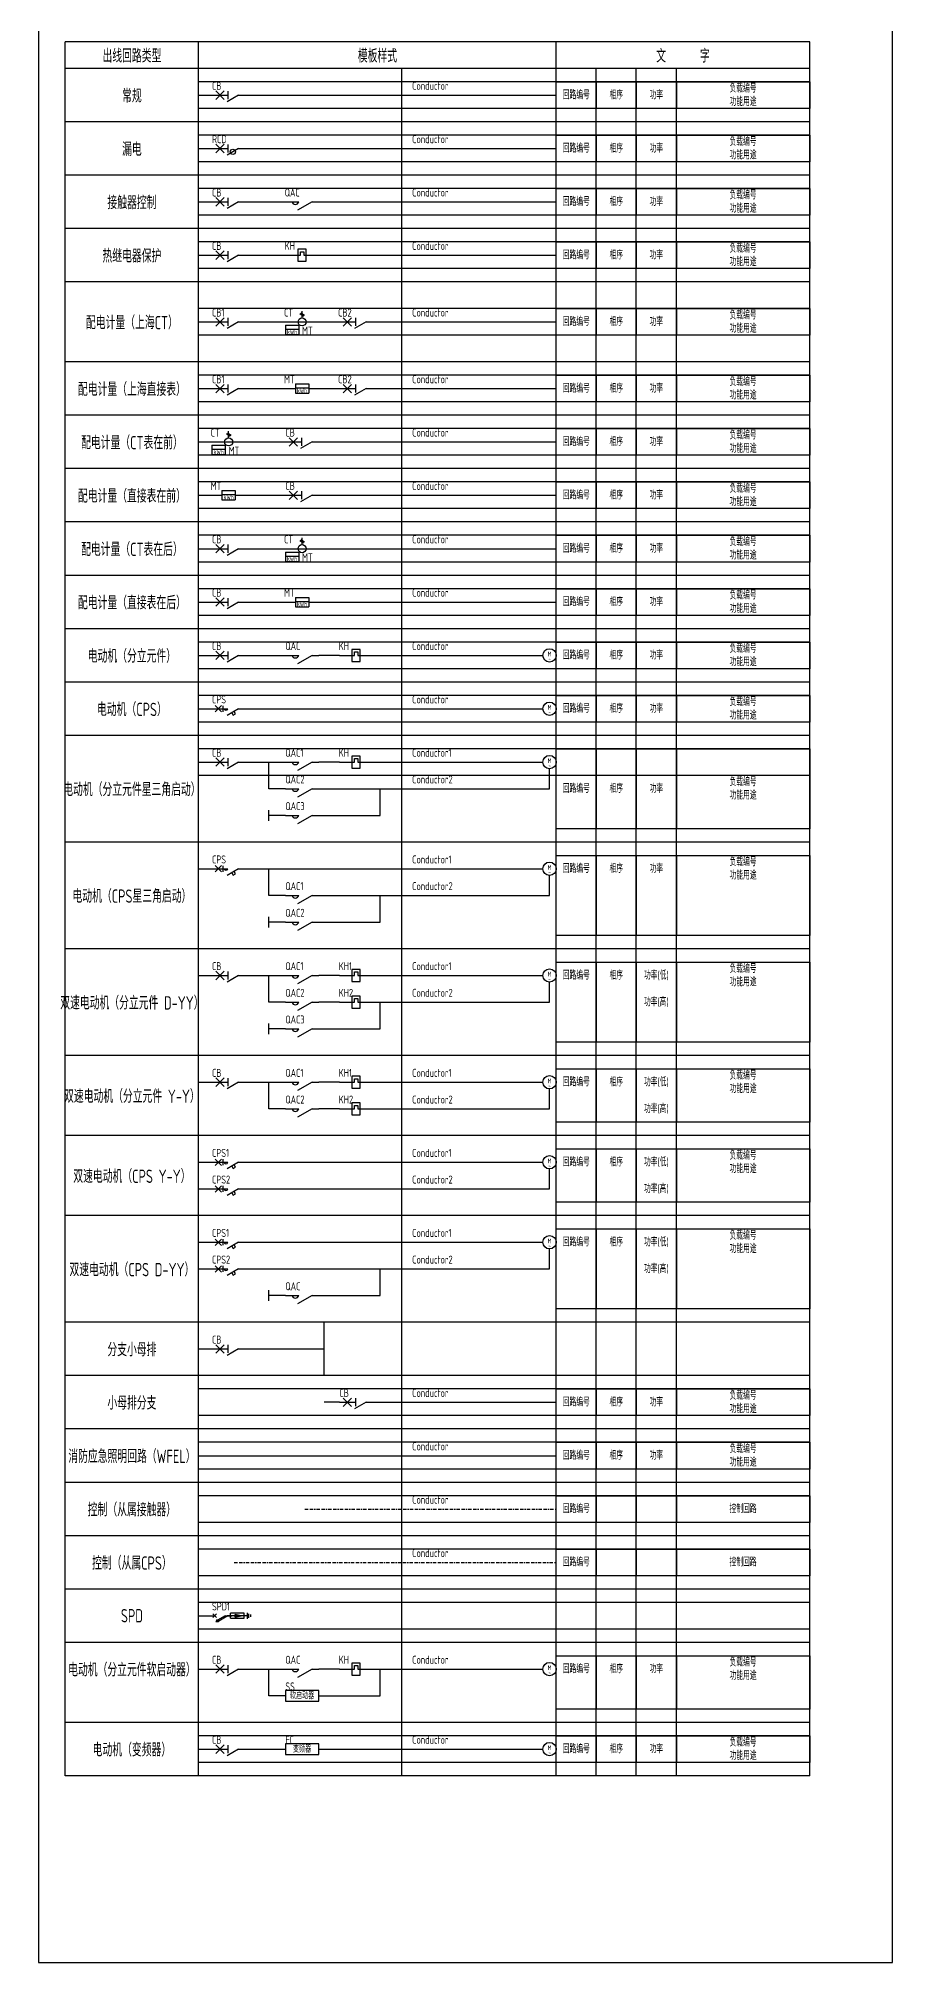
# Model space of a CAD drawing. Header units: millimetres. Extents: x -33464 to 217351, y -4000 to 120872.
# Drawn here: x 127421 to 159421, y -4000 to 68125 of the extents above; entities that cross this region are included whole.
import ezdxf
from ezdxf.enums import TextEntityAlignment as Align

# ---------------------------------------------------------------- set-up
doc = ezdxf.new("R2010")
doc.units = ezdxf.units.MM
doc.header["$LTSCALE"] = 500
doc.header["$MEASUREMENT"] = 0
doc.linetypes.add('BORDER2', pattern=[0.875, 0.25, -0.125, 0.25, -0.125, 0, -0.125])
doc.linetypes.add('CONTINOUS', pattern=[2000000.0, 1000000.0, 1000000.0])
for name, color, linetype in [('E-CTRL-WIRE', 3, 'BORDER2'), ('E-POWR-DEVC', 3, 'Continuous'), ('E-UNIV-AB', 1, 'Continuous'), ('E-UNIV-DIAG', 2, 'Continuous'), ('E-UNIV-EL', 140, 'Continuous'), ('E-UNIV-NOTE', 6, 'Continuous'), ('E-UNIV-Oppo', 3, 'Continuous'), ('E-UNIV-WIRE', 4, 'Continuous')]:
    doc.layers.add(name, color=color, linetype=linetype)
doc.layers.add('内框', color=8, linetype='Continuous', plot=False)
doc.layers.add('注释', color=7, linetype='Continuous', plot=False)
doc.styles.add('TH-STYLE3', font='tssdeng.shx', dxfattribs={"width": 0.7, "bigfont": 'tssdchn.shx'})

# ---------------------------------------------------------------- blocks, each defined once
blk = doc.blocks.new('E-BCB101')
at = {"layer": 'E-UNIV-Oppo'}
for p, q in [((0, 0), (6, 0)), ((1.41, 1.59), (4.59, -1.59)), ((4.59, 1.59), (1.41, -1.59)), ((6, 1.5), (6, -1.5)), ((10, 0), (12.5, 0))]:
    blk.add_line(p, q, dxfattribs=at)
blk.add_lwpolyline([(10, 0), (5.67, -2.5)], dxfattribs=at)
blk = doc.blocks.new('E-BKTS201')
at = {"layer": 'E-UNIV-DIAG'}
for p, q in [((1500, 0), (1500, -1000)), ((3000, 0), (3000, -1000)), ((4500, 0), (4500, -1000))]:
    blk.add_line(p, q, dxfattribs=at)
blk.add_lwpolyline([(0, 0), (9500, 0), (9500, -1000), (0, -1000)], close=True, dxfattribs=at)
blk = doc.blocks.new('常规')
at = {"layer": 'E-UNIV-WIRE'}
for p, q in [((0, 0), (500, 0)), ((1750, 0), (13400, 0))]:
    blk.add_line(p, q, dxfattribs=at)
at = {"layer": 'E-POWR-DEVC', "xscale": 100, "yscale": 100, "zscale": 100}
blk.add_blockref('E-BCB101', (500, 0), dxfattribs=at)
at = {"layer": 'E-UNIV-DIAG'}
blk.add_blockref('E-BKTS201', (13400, 500), dxfattribs=at)
at = {"layer": 'E-UNIV-NOTE', "style": 'TH-STYLE3', "width": 0.65}
for s, p in [('CB', (500, 350)), ('Conductor', (8000, 350))]:
    blk.add_text(s, height=300, rotation=359.99978, dxfattribs=at).set_placement(p, align=Align.MIDDLE_LEFT)
for s, p in [('回路编号', (14150, 0)), ('相序', (15650, 0)), ('功率', (17150, 0)), ('负载编号', (20400, 250)), ('功能用途', (20400, -250))]:
    blk.add_text(s, height=300, dxfattribs=at).set_placement(p, align=Align.MIDDLE_CENTER)
blk = doc.blocks.new('E-BCB102')
at = {"layer": 'E-UNIV-Oppo'}
for p, q in [((0, 0), (6, 0)), ((1.41, 1.59), (4.59, -1.59)), ((4.59, 1.59), (1.41, -1.59)), ((6, 1.5), (6, -1.5)), ((10, 0), (12.5, 0))]:
    blk.add_line(p, q, dxfattribs=at)
blk.add_lwpolyline([(10, 0), (5.67, -2.5)], dxfattribs=at)
blk.add_circle((7.83, -1.25), 1, dxfattribs=at)
blk = doc.blocks.new('漏电')
at = {"layer": 'E-UNIV-WIRE'}
for p, q in [((0, 0), (500, 0)), ((1750, 0), (13400, 0))]:
    blk.add_line(p, q, dxfattribs=at)
at = {"layer": 'E-POWR-DEVC', "xscale": 100, "yscale": 100, "zscale": 100}
blk.add_blockref('E-BCB102', (500, 0), dxfattribs=at)
at = {"layer": 'E-UNIV-DIAG'}
blk.add_blockref('E-BKTS201', (13400, 500), dxfattribs=at)
at = {"layer": 'E-UNIV-NOTE', "style": 'TH-STYLE3', "width": 0.65}
for s, p in [('RCD', (500, 350)), ('Conductor', (8000, 350))]:
    blk.add_text(s, height=300, rotation=359.99978, dxfattribs=at).set_placement(p, align=Align.MIDDLE_LEFT)
for s, p in [('回路编号', (14150, 0)), ('相序', (15650, 0)), ('功率', (17150, 0)), ('负载编号', (20400, 250)), ('功能用途', (20400, -250))]:
    blk.add_text(s, height=300, dxfattribs=at).set_placement(p, align=Align.MIDDLE_CENTER)
blk = doc.blocks.new('E-BKM101')
at = {"layer": 'E-UNIV-Oppo'}
for points in [[(0, 0), (5, 0)], [(10, 0), (4.59, -3.12)], [(10, 0), (12.5, 0)]]:
    blk.add_lwpolyline(points, dxfattribs=at)
blk.add_arc((3.75, 0.33), 1.29, 195, 345, dxfattribs=at)
blk = doc.blocks.new('接触器控制')
at = {"layer": 'E-UNIV-WIRE'}
for p, q in [((0, 0), (500, 0)), ((1750, 0), (3250, 0)), ((4500, 0), (13400, 0))]:
    blk.add_line(p, q, dxfattribs=at)
at = {"layer": 'E-POWR-DEVC', "xscale": 100, "yscale": 100, "zscale": 100}
for name, p in [('E-BCB101', (500, 0)), ('E-BKM101', (3250, 0))]:
    blk.add_blockref(name, p, dxfattribs=at)
at = {"layer": 'E-UNIV-DIAG'}
blk.add_blockref('E-BKTS201', (13400, 500), dxfattribs=at)
at = {"layer": 'E-UNIV-NOTE', "style": 'TH-STYLE3', "width": 0.65}
for s, p in [('CB', (500, 350)), ('QAC', (3226, 350)), ('Conductor', (8000, 350))]:
    blk.add_text(s, height=300, rotation=359.99978, dxfattribs=at).set_placement(p, align=Align.MIDDLE_LEFT)
for s, p in [('回路编号', (14150, 0)), ('相序', (15650, 0)), ('功率', (17150, 0)), ('负载编号', (20400, 250)), ('功能用途', (20400, -250))]:
    blk.add_text(s, height=300, dxfattribs=at).set_placement(p, align=Align.MIDDLE_CENTER)
blk = doc.blocks.new('E-BKH102')
at = {"layer": 'E-UNIV-Oppo'}
blk.add_lwpolyline([(0, 0), (5.625, 0), (5.625, 1.3125), (6.875, 1.3125), (6.875, 0), (12.5, 0)], dxfattribs=at)
blk.add_lwpolyline([(7.8125, 2.25), (4.6875, 2.25), (4.6875, -2.25), (7.8125, -2.25)], close=True, dxfattribs=at)
blk = doc.blocks.new('热继电器保护')
at = {"layer": 'E-UNIV-WIRE'}
for p, q in [((0, 0), (500, 0)), ((1750, 0), (3250, 0)), ((4500, 0), (13400, 0))]:
    blk.add_line(p, q, dxfattribs=at)
at = {"layer": 'E-POWR-DEVC', "xscale": 100, "yscale": 100, "zscale": 100}
for name, p in [('E-BCB101', (500, 0)), ('E-BKH102', (3250, 0))]:
    blk.add_blockref(name, p, dxfattribs=at)
at = {"layer": 'E-UNIV-DIAG'}
blk.add_blockref('E-BKTS201', (13400, 500), dxfattribs=at)
at = {"layer": 'E-UNIV-NOTE', "style": 'TH-STYLE3', "width": 0.65}
for s, p in [('CB', (500, 350)), ('KH', (3226, 350)), ('Conductor', (8000, 350))]:
    blk.add_text(s, height=300, rotation=359.99978, dxfattribs=at).set_placement(p, align=Align.MIDDLE_LEFT)
for s, p in [('回路编号', (14150, 0)), ('相序', (15650, 0)), ('功率', (17150, 0)), ('负载编号', (20400, 250)), ('功能用途', (20400, -250))]:
    blk.add_text(s, height=300, dxfattribs=at).set_placement(p, align=Align.MIDDLE_CENTER)
blk = doc.blocks.new('E-BMT101')
for p, q in [((-2.5, 2.5), (-2.5, -1)), ((-2.5, 2.5), (2.5, 2.5)), ((-2.5, 1), (2.5, 1)), ((2.5, 2.5), (2.5, -1)), ((-2.5, -1), (2.5, -1))]:
    blk.add_line(p, q)
at = {"layer": 'E-UNIV-EL', "style": 'TH-STYLE3', "width": 0.7}
blk.add_text('kWh', height=1.8, dxfattribs=at).set_placement((0, 0), align=Align.MIDDLE)
blk = doc.blocks.new('E-BCT102')
for p, q in [((1.5, -6.25), (4, -6.25)), ((3.12, -5.41), (2.17, -6.78)), ((3.46, -5.81), (2.51, -7.19))]:
    blk.add_line(p, q)
blk.add_lwpolyline([(0, 0), (0, -12.5)])
blk.add_circle((0, -6.25), 1.5)
blk = doc.blocks.new('配电计量（上海CT）')
at = {"layer": 'E-UNIV-WIRE'}
for p, q in [((0, 0), (500, 0)), ((1750, 0), (3250, 0)), ((4500, 0), (5275, 0)), ((6525, 0), (13400, 0))]:
    blk.add_line(p, q, dxfattribs=at)
at = {"layer": 'E-POWR-DEVC', "xscale": 100, "yscale": 100, "zscale": 100}
for name, p in [('E-BCB101', (500, 0)), ('E-BCB101', (5275, 0)), ('E-BMT101', (3500, -375))]:
    blk.add_blockref(name, p, dxfattribs=at)
at = {"layer": 'E-POWR-DEVC', "xscale": 100.0000000000001, "yscale": 100.0000000000001, "zscale": 100.0000000000001, "rotation": 90}
blk.add_blockref('E-BCT102', (3250, 0), dxfattribs=at)
at = {"layer": 'E-UNIV-DIAG'}
blk.add_blockref('E-BKTS201', (13400, 500), dxfattribs=at)
at = {"layer": 'E-UNIV-NOTE', "style": 'TH-STYLE3', "width": 0.65}
for s, p in [('CB1', (500, 350)), ('CT', (3201, 350)), ('CB2', (5226, 350)), ('Conductor', (8000, 350)), ('MT', (3875, -325))]:
    blk.add_text(s, height=300, rotation=359.99978, dxfattribs=at).set_placement(p, align=Align.MIDDLE_LEFT)
for s, p in [('回路编号', (14150, 0)), ('相序', (15650, 0)), ('功率', (17150, 0)), ('负载编号', (20400, 250)), ('功能用途', (20400, -250))]:
    blk.add_text(s, height=300, dxfattribs=at).set_placement(p, align=Align.MIDDLE_CENTER)
blk = doc.blocks.new('配电计量（上海直接表）')
at = {"layer": 'E-UNIV-WIRE'}
for p, q in [((0, 0), (500, 0)), ((1750, 0), (3625, 0)), ((4125, 0), (5275, 0)), ((6525, 0), (13400, 0))]:
    blk.add_line(p, q, dxfattribs=at)
at = {"layer": 'E-POWR-DEVC', "xscale": 100, "yscale": 100, "zscale": 100}
for name, p in [('E-BCB101', (500, 0)), ('E-BMT101', (3875, -75)), ('E-BCB101', (5275, 0))]:
    blk.add_blockref(name, p, dxfattribs=at)
at = {"layer": 'E-UNIV-DIAG'}
blk.add_blockref('E-BKTS201', (13400, 500), dxfattribs=at)
at = {"layer": 'E-UNIV-NOTE', "style": 'TH-STYLE3', "width": 0.65}
for s, p in [('CB1', (500, 350)), ('MT', (3201, 350)), ('CB2', (5226, 350)), ('Conductor', (8000, 350))]:
    blk.add_text(s, height=300, rotation=359.99978, dxfattribs=at).set_placement(p, align=Align.MIDDLE_LEFT)
for s, p in [('回路编号', (14150, 0)), ('相序', (15650, 0)), ('功率', (17150, 0)), ('负载编号', (20400, 250)), ('功能用途', (20400, -250))]:
    blk.add_text(s, height=300, dxfattribs=at).set_placement(p, align=Align.MIDDLE_CENTER)
blk = doc.blocks.new('配电计量（CT表在前）')
at = {"layer": 'E-UNIV-WIRE'}
for p, q in [((0, 0), (500, 0)), ((1750, 0), (3250, 0)), ((4500, 0), (13400, 0))]:
    blk.add_line(p, q, dxfattribs=at)
at = {"layer": 'E-POWR-DEVC', "xscale": 100, "yscale": 100, "zscale": 100, "rotation": 90}
blk.add_blockref('E-BCT102', (500, 0), dxfattribs=at)
at = {"layer": 'E-POWR-DEVC', "xscale": 100, "yscale": 100, "zscale": 100}
for name, p in [('E-BCB101', (3250, 0)), ('E-BMT101', (750, -375))]:
    blk.add_blockref(name, p, dxfattribs=at)
at = {"layer": 'E-UNIV-DIAG'}
blk.add_blockref('E-BKTS201', (13400, 500), dxfattribs=at)
at = {"layer": 'E-UNIV-NOTE', "style": 'TH-STYLE3', "width": 0.65}
for s, p in [('CT', (451, 350)), ('CB', (3250, 350)), ('Conductor', (8000, 350)), ('MT', (1125, -325))]:
    blk.add_text(s, height=300, rotation=359.99978, dxfattribs=at).set_placement(p, align=Align.MIDDLE_LEFT)
for s, p in [('回路编号', (14150, 0)), ('相序', (15650, 0)), ('功率', (17150, 0)), ('负载编号', (20400, 250)), ('功能用途', (20400, -250))]:
    blk.add_text(s, height=300, dxfattribs=at).set_placement(p, align=Align.MIDDLE_CENTER)
blk = doc.blocks.new('配电计量（直接表在前）')
at = {"layer": 'E-UNIV-WIRE'}
for p, q in [((0, 0), (875, 0)), ((1375, 0), (3250, 0)), ((4500, 0), (13400, 0))]:
    blk.add_line(p, q, dxfattribs=at)
at = {"layer": 'E-POWR-DEVC', "xscale": 100, "yscale": 100, "zscale": 100}
for name, p in [('E-BMT101', (1125, -75)), ('E-BCB101', (3250, 0))]:
    blk.add_blockref(name, p, dxfattribs=at)
at = {"layer": 'E-UNIV-DIAG'}
blk.add_blockref('E-BKTS201', (13400, 500), dxfattribs=at)
at = {"layer": 'E-UNIV-NOTE', "style": 'TH-STYLE3', "width": 0.65}
for s, p in [('MT', (451, 350)), ('CB', (3250, 350)), ('Conductor', (8000, 350))]:
    blk.add_text(s, height=300, rotation=359.99978, dxfattribs=at).set_placement(p, align=Align.MIDDLE_LEFT)
for s, p in [('回路编号', (14150, 0)), ('相序', (15650, 0)), ('功率', (17150, 0)), ('负载编号', (20400, 250)), ('功能用途', (20400, -250))]:
    blk.add_text(s, height=300, dxfattribs=at).set_placement(p, align=Align.MIDDLE_CENTER)
blk = doc.blocks.new('配电计量（CT表在后）')
at = {"layer": 'E-UNIV-WIRE'}
for p, q in [((0, 0), (500, 0)), ((1750, 0), (3250, 0)), ((4500, 0), (13400, 0))]:
    blk.add_line(p, q, dxfattribs=at)
at = {"layer": 'E-POWR-DEVC', "xscale": 100, "yscale": 100, "zscale": 100}
for name, p in [('E-BCB101', (500, 0)), ('E-BMT101', (3500, -375))]:
    blk.add_blockref(name, p, dxfattribs=at)
at = {"layer": 'E-POWR-DEVC', "xscale": 100.0000000000001, "yscale": 100.0000000000001, "zscale": 100.0000000000001, "rotation": 90}
blk.add_blockref('E-BCT102', (3250, 0), dxfattribs=at)
at = {"layer": 'E-UNIV-DIAG'}
blk.add_blockref('E-BKTS201', (13400, 500), dxfattribs=at)
at = {"layer": 'E-UNIV-NOTE', "style": 'TH-STYLE3', "width": 0.65}
for s, p in [('CB', (500, 350)), ('CT', (3201, 350)), ('Conductor', (8000, 350)), ('MT', (3875, -325))]:
    blk.add_text(s, height=300, rotation=359.99978, dxfattribs=at).set_placement(p, align=Align.MIDDLE_LEFT)
for s, p in [('回路编号', (14150, 0)), ('相序', (15650, 0)), ('功率', (17150, 0)), ('负载编号', (20400, 250)), ('功能用途', (20400, -250))]:
    blk.add_text(s, height=300, dxfattribs=at).set_placement(p, align=Align.MIDDLE_CENTER)
blk = doc.blocks.new('配电计量（直接表在后）')
at = {"layer": 'E-UNIV-WIRE'}
for p, q in [((0, 0), (500, 0)), ((1750, 0), (3625, 0)), ((4125, 0), (13400, 0))]:
    blk.add_line(p, q, dxfattribs=at)
at = {"layer": 'E-POWR-DEVC', "xscale": 100, "yscale": 100, "zscale": 100}
for name, p in [('E-BCB101', (500, 0)), ('E-BMT101', (3875, -75))]:
    blk.add_blockref(name, p, dxfattribs=at)
at = {"layer": 'E-UNIV-DIAG'}
blk.add_blockref('E-BKTS201', (13400, 500), dxfattribs=at)
at = {"layer": 'E-UNIV-NOTE', "style": 'TH-STYLE3', "width": 0.65}
for s, p in [('CB', (500, 350)), ('MT', (3201, 350)), ('Conductor', (8000, 350))]:
    blk.add_text(s, height=300, rotation=359.99978, dxfattribs=at).set_placement(p, align=Align.MIDDLE_LEFT)
for s, p in [('回路编号', (14150, 0)), ('相序', (15650, 0)), ('功率', (17150, 0)), ('负载编号', (20400, 250)), ('功能用途', (20400, -250))]:
    blk.add_text(s, height=300, dxfattribs=at).set_placement(p, align=Align.MIDDLE_CENTER)
blk = doc.blocks.new('Motor')
blk.add_circle((0, 0), 10)
at = {"layer": 'E-UNIV-EL', "style": 'TH-STYLE3', "width": 0.7}
for s, p in [('M', (0, 2)), ('~', (0, -6))]:
    blk.add_text(s, height=7.2, dxfattribs=at).set_placement(p, align=Align.MIDDLE)
blk = doc.blocks.new('电动机（分立元件）')
at = {"layer": 'E-UNIV-WIRE'}
for p, q in [((0, 0), (500, 0)), ((1750, 0), (3250, 0)), ((5275, 0), (4500, 0)), ((6525, 0), (12900, 0))]:
    blk.add_line(p, q, dxfattribs=at)
at = {"layer": 'E-POWR-DEVC'}
for name, p, xscale, yscale, zscale in [('E-BCB101', (500, 0), 100, 100, 100), ('E-BKM101', (3250, 0), 100, 100, 100), ('E-BKH102', (5275, 0), 100, 100, 100), ('Motor', (13150, 0), 25, 25, 25)]:
    blk.add_blockref(name, p, dxfattribs=dict(at, xscale=xscale, yscale=yscale, zscale=zscale))
at = {"layer": 'E-UNIV-DIAG'}
blk.add_blockref('E-BKTS201', (13400, 500), dxfattribs=at)
at = {"layer": 'E-UNIV-NOTE', "style": 'TH-STYLE3', "width": 0.65}
for s, p in [('CB', (500, 350)), ('QAC', (3250, 350)), ('KH', (5251, 350)), ('Conductor', (8000, 350))]:
    blk.add_text(s, height=300, rotation=359.99978, dxfattribs=at).set_placement(p, align=Align.MIDDLE_LEFT)
for s, p in [('回路编号', (14150, 0)), ('相序', (15650, 0)), ('功率', (17150, 0)), ('负载编号', (20400, 250)), ('功能用途', (20400, -250))]:
    blk.add_text(s, height=300, dxfattribs=at).set_placement(p, align=Align.MIDDLE_CENTER)
blk = doc.blocks.new('E-BCB103')
at = {"layer": 'E-UNIV-Oppo'}
h = blk.add_hatch(dxfattribs=at)
h.set_pattern_fill('ANSI31', color=256, scale=100)
h.set_pattern_definition([(45, (-215, -405), (-8.83883, 8.83883), [])])
h.paths.add_polyline_path([(8.27, -1), (7.4, -1.5), (7.9, -2.37), (8.77, -1.87)])
for p, q in [((0, 0), (6, 0)), ((1.24, 1.19), (3.63, -1.19)), ((3.63, 1.19), (1.24, -1.19)), ((4.12, 1.12), (4.12, -1.12)), ((10, 0), (12.5, 0))]:
    blk.add_line(p, q, dxfattribs=at)
for points in [[(10, 0), (5.67, -2.5)], [(7.4, -1.5), (7.9, -2.37), (8.77, -1.87), (8.27, -1)]]:
    blk.add_lwpolyline(points, dxfattribs=at)
blk.add_arc((5.25, 0.2), 0.776, 195, 345, dxfattribs=at)
blk = doc.blocks.new('电动机（CPS）')
at = {"layer": 'E-UNIV-WIRE'}
for p, q in [((0, 0), (500, 0)), ((1750, 0), (12900, 0))]:
    blk.add_line(p, q, dxfattribs=at)
at = {"layer": 'E-POWR-DEVC'}
for name, p, xscale, yscale, zscale in [('E-BCB103', (500, 0), 100, 100, 100), ('Motor', (13150, 0), 25, 25, 25)]:
    blk.add_blockref(name, p, dxfattribs=dict(at, xscale=xscale, yscale=yscale, zscale=zscale))
at = {"layer": 'E-UNIV-DIAG'}
blk.add_blockref('E-BKTS201', (13400, 500), dxfattribs=at)
at = {"layer": 'E-UNIV-NOTE', "style": 'TH-STYLE3', "width": 0.65}
for s, p in [('CPS', (500, 350)), ('Conductor', (8000, 350))]:
    blk.add_text(s, height=300, rotation=359.99978, dxfattribs=at).set_placement(p, align=Align.MIDDLE_LEFT)
for s, p in [('回路编号', (14150, 0)), ('相序', (15650, 0)), ('功率', (17150, 0)), ('负载编号', (20400, 250)), ('功能用途', (20400, -250))]:
    blk.add_text(s, height=300, dxfattribs=at).set_placement(p, align=Align.MIDDLE_CENTER)
blk = doc.blocks.new('E-BKTS203')
at = {"layer": 'E-UNIV-DIAG'}
for p, q in [((1500, 0), (1500, -3000)), ((3000, 0), (3000, -3000)), ((4500, 0), (4500, -3000))]:
    blk.add_line(p, q, dxfattribs=at)
blk.add_lwpolyline([(0, 0), (9500, 0), (9500, -3000), (0, -3000)], close=True, dxfattribs=at)
blk = doc.blocks.new('电动机（分立元件星三角启动）')
at = {"layer": 'E-UNIV-WIRE'}
for p, q in [((0, 0), (500, 0)), ((1750, 0), (3250, 0)), ((2625, -1000), (2625, 0)), ((5275, 0), (4500, 0)), ((6525, 0), (12900, 0)), ((13150, -1000), (13150, -250)), ((3250, -1000), (2625, -1000)), ((4500, -1000), (13150, -1000)), ((6800, -2000), (6800, -1000)), ((2625, -2200), (2625, -1800)), ((3250, -2000), (2625, -2000)), ((4500, -2000), (6800, -2000))]:
    blk.add_line(p, q, dxfattribs=at)
at = {"layer": 'E-POWR-DEVC'}
for name, p, xscale, yscale, zscale in [('E-BCB101', (500, 0), 100, 100, 100), ('E-BKM101', (3250, 0), 100, 100, 100), ('E-BKH102', (5275, 0), 100, 100, 100), ('Motor', (13150, 0), 25, 25, 25), ('E-BKM101', (3250, -1000), 100, 100, 100), ('E-BKM101', (3250, -2000), 100, 100, 100)]:
    blk.add_blockref(name, p, dxfattribs=dict(at, xscale=xscale, yscale=yscale, zscale=zscale))
at = {"layer": 'E-UNIV-DIAG'}
blk.add_blockref('E-BKTS203', (13400, 500), dxfattribs=at)
at = {"layer": 'E-UNIV-NOTE', "style": 'TH-STYLE3', "width": 0.65}
for s, p in [('CB', (500, 350)), ('QAC1', (3250, 350)), ('KH', (5251, 350)), ('Conductor1', (8000, 350)), ('QAC2', (3250, -650)), ('Conductor2', (8000, -650)), ('QAC3', (3250, -1650))]:
    blk.add_text(s, height=300, rotation=359.99978, dxfattribs=at).set_placement(p, align=Align.MIDDLE_LEFT)
for s, p in [('负载编号', (20400, -750)), ('回路编号', (14150, -1000)), ('相序', (15650, -1000)), ('功率', (17150, -1000)), ('功能用途', (20400, -1250))]:
    blk.add_text(s, height=300, dxfattribs=at).set_placement(p, align=Align.MIDDLE_CENTER)
blk = doc.blocks.new('电动机（CPS星三角启动）')
at = {"layer": 'E-UNIV-WIRE'}
for p, q in [((0, 0), (500, 0)), ((1750, 0), (12900, 0)), ((2625, -1000), (2625, 0)), ((13150, -1000), (13150, -250)), ((3250, -1000), (2625, -1000)), ((4500, -1000), (13150, -1000)), ((6800, -2000), (6800, -1000)), ((2625, -2200), (2625, -1800)), ((3250, -2000), (2625, -2000)), ((4500, -2000), (6800, -2000))]:
    blk.add_line(p, q, dxfattribs=at)
at = {"layer": 'E-POWR-DEVC'}
for name, p, xscale, yscale, zscale in [('E-BCB103', (500, 0), 100, 100, 100), ('Motor', (13150, 0), 25, 25, 25), ('E-BKM101', (3250, -1000), 100, 100, 100), ('E-BKM101', (3250, -2000), 100, 100, 100)]:
    blk.add_blockref(name, p, dxfattribs=dict(at, xscale=xscale, yscale=yscale, zscale=zscale))
at = {"layer": 'E-UNIV-DIAG'}
blk.add_blockref('E-BKTS203', (13400, 500), dxfattribs=at)
at = {"layer": 'E-UNIV-NOTE', "style": 'TH-STYLE3', "width": 0.65}
for s, p in [('CPS', (500, 350)), ('Conductor1', (8000, 350)), ('QAC1', (3250, -650)), ('Conductor2', (8000, -650)), ('QAC2', (3250, -1650))]:
    blk.add_text(s, height=300, rotation=359.99978, dxfattribs=at).set_placement(p, align=Align.MIDDLE_LEFT)
for s, p in [('回路编号', (14150, 0)), ('相序', (15650, 0)), ('功率', (17150, 0)), ('负载编号', (20400, 250)), ('功能用途', (20400, -250))]:
    blk.add_text(s, height=300, dxfattribs=at).set_placement(p, align=Align.MIDDLE_CENTER)
blk = doc.blocks.new('双速电动机（分立元件 D-YY）')
at = {"layer": 'E-UNIV-WIRE'}
for p, q in [((0, 0), (500, 0)), ((1750, 0), (3250, 0)), ((2625, -1000), (2625, 0)), ((5275, 0), (4500, 0)), ((6525, 0), (12900, 0)), ((13150, -1000), (13150, -250)), ((3250, -1000), (2625, -1000)), ((5275, -1000), (4500, -1000)), ((6525, -1000), (13150, -1000)), ((6800, -2000), (6800, -1000)), ((2625, -2200), (2625, -1800)), ((3250, -2000), (2625, -2000)), ((4500, -2000), (6800, -2000))]:
    blk.add_line(p, q, dxfattribs=at)
at = {"layer": 'E-POWR-DEVC'}
for name, p, xscale, yscale, zscale in [('E-BCB101', (500, 0), 100, 100, 100), ('E-BKM101', (3250, 0), 100, 100, 100), ('E-BKH102', (5275, 0), 100, 100, 100), ('Motor', (13150, 0), 25, 25, 25), ('E-BKM101', (3250, -1000), 100, 100, 100), ('E-BKH102', (5275, -1000), 100, 100, 100), ('E-BKM101', (3250, -2000), 100, 100, 100)]:
    blk.add_blockref(name, p, dxfattribs=dict(at, xscale=xscale, yscale=yscale, zscale=zscale))
at = {"layer": 'E-UNIV-DIAG'}
blk.add_blockref('E-BKTS203', (13400, 500), dxfattribs=at)
at = {"layer": 'E-UNIV-NOTE', "style": 'TH-STYLE3', "width": 0.65}
for s, p in [('CB', (500, 350)), ('QAC1', (3250, 350)), ('KH1', (5251, 350)), ('Conductor1', (8000, 350)), ('QAC2', (3250, -650)), ('KH2', (5251, -650)), ('Conductor2', (8000, -650)), ('QAC3', (3250, -1650))]:
    blk.add_text(s, height=300, rotation=359.99978, dxfattribs=at).set_placement(p, align=Align.MIDDLE_LEFT)
for s, p in [('回路编号', (14150, 0)), ('相序', (15650, 0)), ('功率(低)', (17150, 0)), ('负载编号', (20400, 250)), ('功能用途', (20400, -250)), ('功率(高)', (17150, -1000))]:
    blk.add_text(s, height=300, dxfattribs=at).set_placement(p, align=Align.MIDDLE_CENTER)
blk = doc.blocks.new('E-BKTS202')
at = {"layer": 'E-UNIV-DIAG'}
for p, q in [((1500, 0), (1500, -2000)), ((3000, 0), (3000, -2000)), ((4500, 0), (4500, -2000))]:
    blk.add_line(p, q, dxfattribs=at)
blk.add_lwpolyline([(0, 0), (9500, 0), (9500, -2000), (0, -2000)], close=True, dxfattribs=at)
blk = doc.blocks.new('双速电动机（分立元件 Y-Y）')
at = {"layer": 'E-UNIV-WIRE'}
for p, q in [((0, 0), (500, 0)), ((1750, 0), (3250, 0)), ((2625, -1000), (2625, 0)), ((5275, 0), (4500, 0)), ((6525, 0), (12900, 0)), ((13150, -1000), (13150, -250)), ((3250, -1000), (2625, -1000)), ((5275, -1000), (4500, -1000)), ((6525, -1000), (13150, -1000))]:
    blk.add_line(p, q, dxfattribs=at)
at = {"layer": 'E-POWR-DEVC'}
for name, p, xscale, yscale, zscale in [('E-BCB101', (500, 0), 100, 100, 100), ('E-BKM101', (3250, 0), 100, 100, 100), ('E-BKH102', (5275, 0), 100, 100, 100), ('Motor', (13150, 0), 25, 25, 25), ('E-BKM101', (3250, -1000), 100, 100, 100), ('E-BKH102', (5275, -1000), 100, 100, 100)]:
    blk.add_blockref(name, p, dxfattribs=dict(at, xscale=xscale, yscale=yscale, zscale=zscale))
at = {"layer": 'E-UNIV-DIAG'}
blk.add_blockref('E-BKTS202', (13400, 500), dxfattribs=at)
at = {"layer": 'E-UNIV-NOTE', "style": 'TH-STYLE3', "width": 0.65}
for s, p in [('CB', (500, 350)), ('QAC1', (3250, 350)), ('KH1', (5251, 350)), ('Conductor1', (8000, 350)), ('QAC2', (3250, -650)), ('KH2', (5251, -650)), ('Conductor2', (8000, -650))]:
    blk.add_text(s, height=300, rotation=359.99978, dxfattribs=at).set_placement(p, align=Align.MIDDLE_LEFT)
for s, p in [('回路编号', (14150, 0)), ('相序', (15650, 0)), ('功率(低)', (17150, 0)), ('负载编号', (20400, 250)), ('功能用途', (20400, -250)), ('功率(高)', (17150, -1000))]:
    blk.add_text(s, height=300, dxfattribs=at).set_placement(p, align=Align.MIDDLE_CENTER)
blk = doc.blocks.new('双速电动机（CPS Y-Y）')
at = {"layer": 'E-UNIV-WIRE'}
for p, q in [((0, 0), (500, 0)), ((1750, 0), (12900, 0)), ((13150, -1000), (13150, -250)), ((0, -1000), (500, -1000)), ((1750, -1000), (13150, -1000))]:
    blk.add_line(p, q, dxfattribs=at)
at = {"layer": 'E-POWR-DEVC'}
for name, p, xscale, yscale, zscale in [('E-BCB103', (500, 0), 100, 100, 100), ('Motor', (13150, 0), 25, 25, 25), ('E-BCB103', (500, -1000), 100, 100, 100)]:
    blk.add_blockref(name, p, dxfattribs=dict(at, xscale=xscale, yscale=yscale, zscale=zscale))
at = {"layer": 'E-UNIV-DIAG'}
blk.add_blockref('E-BKTS202', (13400, 500), dxfattribs=at)
at = {"layer": 'E-UNIV-NOTE', "style": 'TH-STYLE3', "width": 0.65}
for s, p in [('CPS1', (500, 350)), ('Conductor1', (8000, 350)), ('CPS2', (500, -650)), ('Conductor2', (8000, -650))]:
    blk.add_text(s, height=300, rotation=359.99978, dxfattribs=at).set_placement(p, align=Align.MIDDLE_LEFT)
for s, p in [('回路编号', (14150, 0)), ('相序', (15650, 0)), ('功率(低)', (17150, 0)), ('负载编号', (20400, 250)), ('功能用途', (20400, -250)), ('功率(高)', (17150, -1000))]:
    blk.add_text(s, height=300, dxfattribs=at).set_placement(p, align=Align.MIDDLE_CENTER)
blk = doc.blocks.new('分支小母排')
at = {"layer": 'E-UNIV-WIRE'}
for p, q in [((0, 0), (500, 0)), ((1750, 0), (4700, 0))]:
    blk.add_line(p, q, dxfattribs=at)
at = {"layer": 'E-UNIV-WIRE', "const_width": 50}
blk.add_lwpolyline([(4700, 1000), (4700, -1000)], dxfattribs=at)
at = {"layer": 'E-POWR-DEVC', "xscale": 100, "yscale": 100, "zscale": 100}
blk.add_blockref('E-BCB101', (500, 0), dxfattribs=at)
at = {"layer": 'E-UNIV-NOTE', "style": 'TH-STYLE3', "width": 0.65}
blk.add_text('CB', height=300, rotation=359.99978, dxfattribs=at).set_placement((500, 350), align=Align.MIDDLE_LEFT)
blk = doc.blocks.new('小母排分支')
at = {"layer": 'E-UNIV-WIRE'}
for p, q in [((5275, 0), (4700, 0)), ((6525, 0), (13400, 0))]:
    blk.add_line(p, q, dxfattribs=at)
at = {"layer": 'E-POWR-DEVC', "xscale": 100, "yscale": 100, "zscale": 100}
blk.add_blockref('E-BCB101', (5275, 0), dxfattribs=at)
at = {"layer": 'E-UNIV-DIAG'}
blk.add_blockref('E-BKTS201', (13400, 500), dxfattribs=at)
at = {"layer": 'E-UNIV-NOTE', "style": 'TH-STYLE3', "width": 0.65}
for s, p in [('CB', (5275, 350)), ('Conductor', (8000, 350))]:
    blk.add_text(s, height=300, rotation=359.99978, dxfattribs=at).set_placement(p, align=Align.MIDDLE_LEFT)
for s, p in [('回路编号', (14150, 0)), ('相序', (15650, 0)), ('功率', (17150, 0)), ('负载编号', (20400, 250)), ('功能用途', (20400, -250))]:
    blk.add_text(s, height=300, dxfattribs=at).set_placement(p, align=Align.MIDDLE_CENTER)
blk = doc.blocks.new('消防应急照明回路（WFEL）')
at = {"layer": 'E-UNIV-WIRE'}
blk.add_line((0, 0), (13400, 0), dxfattribs=at)
at = {"layer": 'E-UNIV-DIAG'}
blk.add_blockref('E-BKTS201', (13400, 500), dxfattribs=at)
at = {"layer": 'E-UNIV-NOTE', "style": 'TH-STYLE3', "width": 0.65}
blk.add_text('Conductor', height=300, rotation=359.99978, dxfattribs=at).set_placement((8000, 350), align=Align.MIDDLE_LEFT)
for s, p in [('回路编号', (14150, 0)), ('相序', (15650, 0)), ('功率', (17150, 0)), ('负载编号', (20400, 250)), ('功能用途', (20400, -250))]:
    blk.add_text(s, height=300, dxfattribs=at).set_placement(p, align=Align.MIDDLE_CENTER)
blk = doc.blocks.new('控制（从属接触器）')
at = {"layer": 'E-CTRL-WIRE'}
blk.add_line((3979, 0), (13400, 0), dxfattribs=at)
at = {"layer": 'E-UNIV-DIAG'}
blk.add_blockref('E-BKTS201', (13400, 500), dxfattribs=at)
at = {"layer": 'E-UNIV-NOTE', "style": 'TH-STYLE3', "width": 0.65}
blk.add_text('Conductor', height=300, rotation=359.99978, dxfattribs=at).set_placement((8000, 350), align=Align.MIDDLE_LEFT)
for s, p in [('回路编号', (14150, 0)), ('控制回路', (20400, 0))]:
    blk.add_text(s, height=300, dxfattribs=at).set_placement(p, align=Align.MIDDLE_CENTER)
blk = doc.blocks.new('控制（从属CPS）')
at = {"layer": 'E-CTRL-WIRE'}
blk.add_line((1333, 0), (13400, 0), dxfattribs=at)
at = {"layer": 'E-UNIV-DIAG'}
blk.add_blockref('E-BKTS201', (13400, 500), dxfattribs=at)
at = {"layer": 'E-UNIV-NOTE', "style": 'TH-STYLE3', "width": 0.65}
blk.add_text('Conductor', height=300, rotation=359.99978, dxfattribs=at).set_placement((8000, 350), align=Align.MIDDLE_LEFT)
for s, p in [('回路编号', (14150, 0)), ('控制回路', (20400, 0))]:
    blk.add_text(s, height=300, dxfattribs=at).set_placement(p, align=Align.MIDDLE_CENTER)
blk = doc.blocks.new('E-BSP101')
at = {"layer": 'E-POWR-DEVC', "linetype": 'CONTINOUS'}
blk.add_hatch(color=256, dxfattribs=at).paths.add_polyline_path([(13.66, 0.49), (13.66, -0.49), (15.93, 0)])
blk.add_hatch(color=256, dxfattribs=at).paths.add_polyline_path([(13.66, 0.49), (13.66, -0.49), (15.93, 0)])
at = {"layer": 'E-UNIV-Oppo'}
h = blk.add_hatch(dxfattribs=at)
h.set_pattern_fill('ANSI31', color=256, scale=100)
h.set_pattern_definition([(45, (0, 0), (-112.25, 112.25), [])])
h.paths.add_polyline_path([(7.45, -2.34), (6.45, -2.34), (6.95, -1.47)])
at = {"layer": 'E-POWR-DEVC', "linetype": 'CONTINOUS'}
for p, q in [((18.25, 0), (10.65, 0)), ((17, 0.9), (11.99, 0.9)), ((17, 0.9), (11.99, 0.9)), ((15.93, 0), (13.66, 0.49)), ((13.66, -0.49), (13.66, 0.49)), ((15.93, 0), (13.66, 0.49)), ((13.66, -0.49), (13.66, 0.49)), ((17, -0.9), (17, 0.9)), ((17, -0.9), (17, 0.9)), ((17, -0.9), (17, 0.9)), ((17, -0.9), (17, 0.9)), ((18.25, -1.13), (18.25, 1.13)), ((18.87, -0.76), (18.87, 0.76)), ((19.5, -0.4), (19.5, 0.4)), ((11.99, -0.9), (17, -0.9)), ((11.99, -0.9), (17, -0.9)), ((13.66, -0.49), (15.93, 0)), ((13.66, -0.49), (15.93, 0))]:
    blk.add_line(p, q, dxfattribs=at)
at = {"layer": 'E-POWR-DEVC', "linetype": 'Continuous'}
blk.add_line((11.99, -0.9), (11.99, 0.9), dxfattribs=at)
blk.add_line((11.99, -0.9), (11.99, 0.9), dxfattribs=at)
at = {"layer": 'E-UNIV-Oppo'}
for p, q in [((0, 0), (6, 0)), ((5.29, -0.71), (6.71, 0.71)), ((5.29, 0.71), (6.71, -0.71)), ((10, 0), (7.07, -1.69)), ((11, 0), (7.32, -2.12)), ((10, 0), (12.5, 0)), ((6.95, -1.47), (6.45, -2.34)), ((7.45, -2.34), (6.45, -2.34)), ((6.95, -1.47), (7.45, -2.34))]:
    blk.add_line(p, q, dxfattribs=at)
blk = doc.blocks.new('SPD')
at = {"layer": 'E-POWR-DEVC', "xscale": 100, "yscale": 100, "zscale": 100}
blk.add_blockref('E-BSP101', (0, 0), dxfattribs=at)
at = {"layer": 'E-UNIV-NOTE', "style": 'TH-STYLE3', "width": 0.65}
blk.add_text('SPD1', height=300, rotation=359.99978, dxfattribs=at).set_placement((500, 350), align=Align.MIDDLE_LEFT)
blk = doc.blocks.new('E-BSS101')
at = {"layer": 'E-UNIV-Oppo'}
blk.add_lwpolyline([(12.5, 2), (0, 2), (0, -2), (12.5, -2)], close=True, dxfattribs=at)
at = {"layer": 'E-UNIV-EL', "linetype": 'Continuous', "style": 'TH-STYLE3', "width": 0.7}
blk.add_attdef('软启动器', text='', height=2.5, dxfattribs=at).set_placement((6.25, 0), align=Align.MIDDLE_CENTER)
blk = doc.blocks.new('电动机（分立元件软启动器）')
at = {"layer": 'E-UNIV-WIRE'}
for p, q in [((0, 0), (500, 0)), ((1750, 0), (3250, 0)), ((5275, 0), (4500, 0)), ((6525, 0), (12900, 0)), ((6800, -1000), (6800, 0)), ((3250, -1000), (2625, -1000)), ((4500, -1000), (6800, -1000))]:
    blk.add_line(p, q, dxfattribs=at)
blk.add_lwpolyline([(2625, -1000), (2625, 0)], dxfattribs=at)
at = {"layer": 'E-POWR-DEVC'}
for name, p, xscale, yscale, zscale in [('E-BCB101', (500, 0), 100, 100, 100), ('E-BKM101', (3250, 0), 100, 100, 100), ('E-BKH102', (5275, 0), 100, 100, 100), ('Motor', (13150, 0), 25, 25, 25)]:
    blk.add_blockref(name, p, dxfattribs=dict(at, xscale=xscale, yscale=yscale, zscale=zscale))
at = {"layer": 'E-POWR-DEVC', "xscale": 100, "yscale": 100, "zscale": 100}
blk.add_blockref('E-BSS101', (3250, -1000), dxfattribs=at).add_auto_attribs({'软启动器': '软启动器'})
at = {"layer": 'E-UNIV-DIAG'}
blk.add_blockref('E-BKTS202', (13400, 500), dxfattribs=at)
at = {"layer": 'E-UNIV-NOTE', "style": 'TH-STYLE3', "width": 0.65}
for s, p in [('CB', (500, 350)), ('QAC', (3250, 350)), ('KH', (5251, 350)), ('Conductor', (8000, 350)), ('SS', (3250, -650))]:
    blk.add_text(s, height=300, rotation=359.99978, dxfattribs=at).set_placement(p, align=Align.MIDDLE_LEFT)
for s, p in [('回路编号', (14150, 0)), ('相序', (15650, 0)), ('功率', (17150, 0)), ('负载编号', (20400, 250)), ('功能用途', (20400, -250))]:
    blk.add_text(s, height=300, dxfattribs=at).set_placement(p, align=Align.MIDDLE_CENTER)
blk = doc.blocks.new('E-BFC101')
at = {"layer": 'E-UNIV-Oppo'}
blk.add_lwpolyline([(12.5, 2), (0, 2), (0, -2), (12.5, -2)], close=True, dxfattribs=at)
at = {"layer": 'E-UNIV-EL', "linetype": 'Continuous', "style": 'TH-STYLE3', "width": 0.7}
blk.add_attdef('变频器', text='', height=2.5, dxfattribs=at).set_placement((6.25, 0), align=Align.MIDDLE_CENTER)
blk = doc.blocks.new('电动机（变频器）')
at = {"layer": 'E-UNIV-WIRE'}
for p, q in [((0, 0), (500, 0)), ((1750, 0), (3250, 0)), ((4500, 0), (12900, 0))]:
    blk.add_line(p, q, dxfattribs=at)
at = {"layer": 'E-POWR-DEVC'}
for name, p, xscale, yscale, zscale in [('E-BCB101', (500, 0), 100, 100, 100), ('Motor', (13150, 0), 25, 25, 25)]:
    blk.add_blockref(name, p, dxfattribs=dict(at, xscale=xscale, yscale=yscale, zscale=zscale))
at = {"layer": 'E-POWR-DEVC', "xscale": 100, "yscale": 100, "zscale": 100}
blk.add_blockref('E-BFC101', (3250, 0), dxfattribs=at).add_auto_attribs({'变频器': '变频器'})
at = {"layer": 'E-UNIV-DIAG'}
blk.add_blockref('E-BKTS201', (13400, 500), dxfattribs=at)
at = {"layer": 'E-UNIV-NOTE', "style": 'TH-STYLE3', "width": 0.65}
for s, p in [('CB', (500, 350)), ('FC', (3250, 350)), ('Conductor', (8000, 350))]:
    blk.add_text(s, height=300, rotation=359.99978, dxfattribs=at).set_placement(p, align=Align.MIDDLE_LEFT)
for s, p in [('回路编号', (14150, 0)), ('相序', (15650, 0)), ('功率', (17150, 0)), ('负载编号', (20400, 250)), ('功能用途', (20400, -250))]:
    blk.add_text(s, height=300, dxfattribs=at).set_placement(p, align=Align.MIDDLE_CENTER)
blk = doc.blocks.new('双速电动机（CPS D-YY）')
at = {"layer": 'E-UNIV-WIRE'}
for p, q in [((0, 0), (500, 0)), ((1750, 0), (12900, 0)), ((13150, -1000), (13150, -250)), ((0, -1000), (500, -1000)), ((1750, -1000), (13150, -1000)), ((6800, -2000), (6800, -1000)), ((2625, -2200), (2625, -1800)), ((3250, -2000), (2625, -2000)), ((4500, -2000), (6800, -2000))]:
    blk.add_line(p, q, dxfattribs=at)
at = {"layer": 'E-POWR-DEVC'}
for name, p, xscale, yscale, zscale in [('E-BCB103', (500, 0), 100, 100, 100), ('Motor', (13150, 0), 25, 25, 25), ('E-BCB103', (500, -1000), 100, 100, 100), ('E-BKM101', (3250, -2000), 100, 100, 100)]:
    blk.add_blockref(name, p, dxfattribs=dict(at, xscale=xscale, yscale=yscale, zscale=zscale))
at = {"layer": 'E-UNIV-DIAG'}
blk.add_blockref('E-BKTS203', (13400, 500), dxfattribs=at)
at = {"layer": 'E-UNIV-NOTE', "style": 'TH-STYLE3', "width": 0.65}
for s, p in [('CPS1', (500, 350)), ('Conductor1', (8000, 350)), ('CPS2', (500, -650)), ('Conductor2', (8000, -650)), ('QAC', (3250, -1650))]:
    blk.add_text(s, height=300, rotation=359.99978, dxfattribs=at).set_placement(p, align=Align.MIDDLE_LEFT)
for s, p in [('回路编号', (14150, 0)), ('相序', (15650, 0)), ('功率(低)', (17150, 0)), ('负载编号', (20400, 250)), ('功能用途', (20400, -250)), ('功率(高)', (17150, -1000))]:
    blk.add_text(s, height=300, dxfattribs=at).set_placement(p, align=Align.MIDDLE_CENTER)

msp = doc.modelspace()

# ---------------------------------------------------------------- linework, layer by layer
at = {"layer": 'E-UNIV-AB', "color": 3}
msp.add_lwpolyline([(127421, -4000), (159421, -4000), (159421, 103000), (127421, 103000)], close=True, dxfattribs=at)
at = {"layer": '内框'}
for p, q in [((156321, 68000), (128421, 68000)), ((128421, 67000), (128421, 68000)), ((133421, 67000), (133421, 68000)), ((146821, 67000), (146821, 68000)), ((156321, 3000), (156321, 68000)), ((156321, 67000), (128421, 67000)), ((128421, 3000), (128421, 67000)), ((133421, 3000), (133421, 67000)), ((156321, 66500), (133421, 66500)), ((146821, 3000), (146821, 67000)), ((148321, 3000), (148321, 67000)), ((149821, 3000), (149821, 67000)), ((151321, 3000), (151321, 67000)), ((156321, 65000), (128421, 65000)), ((156321, 65500), (133421, 65500)), ((156321, 64500), (133421, 64500)), ((156321, 63500), (133421, 63500)), ((156321, 63000), (128421, 63000)), ((156321, 62500), (133421, 62500)), ((156321, 61500), (133421, 61500)), ((156321, 61000), (128421, 61000)), ((156321, 60500), (133421, 60500)), ((156321, 59500), (133421, 59500)), ((156321, 59000), (128421, 59000)), ((156321, 58000), (133421, 58000)), ((156321, 57000), (133421, 57000)), ((156321, 56000), (128421, 56000)), ((156321, 55500), (133421, 55500)), ((156321, 54500), (133421, 54500)), ((156321, 54000), (128421, 54000)), ((156321, 53500), (133421, 53500)), ((156321, 52000), (128421, 52000)), ((156321, 52500), (133421, 52500)), ((156321, 51500), (133421, 51500)), ((156321, 50500), (133421, 50500)), ((156321, 50000), (128421, 50000)), ((156321, 49500), (133421, 49500)), ((156321, 48500), (133421, 48500)), ((156321, 48000), (128421, 48000)), ((156321, 47500), (133421, 47500)), ((156321, 46500), (133421, 46500)), ((156321, 46000), (128421, 46000)), ((156321, 45500), (133421, 45500)), ((156321, 44000), (128421, 44000)), ((156321, 44500), (133421, 44500)), ((156321, 43500), (133421, 43500)), ((156321, 42000), (128421, 42000)), ((156321, 42500), (133421, 42500)), ((156321, 41500), (133421, 41500)), ((156321, 40500), (133421, 40500)), ((156321, 38000), (128421, 38000)), ((156321, 34000), (128421, 34000)), ((156321, 30000), (128421, 30000)), ((156321, 27000), (128421, 27000)), ((156321, 24000), (128421, 24000)), ((156321, 20000), (128421, 20000)), ((156321, 18000), (128421, 18000)), ((156321, 17500), (133421, 17500)), ((156321, 16000), (128421, 16000)), ((156321, 16500), (133421, 16500)), ((156321, 15500), (133421, 15500)), ((156321, 14500), (133421, 14500)), ((156321, 14000), (128421, 14000)), ((156321, 13500), (133421, 13500)), ((156321, 12500), (133421, 12500)), ((156321, 12000), (128421, 12000)), ((156321, 11500), (133421, 11500)), ((156321, 10500), (133421, 10500)), ((156321, 10000), (128421, 10000)), ((156321, 9500), (133421, 9500)), ((156321, 8000), (128421, 8000)), ((156321, 8500), (133421, 8500)), ((156321, 5000), (128421, 5000)), ((156321, 4500), (133421, 4500)), ((156321, 3000), (128421, 3000)), ((156321, 3500), (133421, 3500))]:
    msp.add_line(p, q, dxfattribs=at)
msp.add_lwpolyline([(141021, 67000), (141021, 3000)], dxfattribs=at)

# ---------------------------------------------------------------- block references
for name, p in [('常规', (133421, 66000)), ('漏电', (133421, 64000)), ('接触器控制', (133421, 62000)), ('热继电器保护', (133421, 60000)), ('配电计量（上海CT）', (133421, 57500)), ('配电计量（上海直接表）', (133421, 55000)), ('配电计量（CT表在前）', (133421, 53000)), ('配电计量（直接表在前）', (133421, 51000)), ('配电计量（CT表在后）', (133421, 49000)), ('配电计量（直接表在后）', (133421, 47000)), ('电动机（分立元件）', (133421, 45000)), ('电动机（CPS）', (133421, 43000)), ('电动机（分立元件星三角启动）', (133421, 41000)), ('电动机（CPS星三角启动）', (133421, 37000)), ('双速电动机（分立元件 D-YY）', (133421, 33000)), ('双速电动机（分立元件 Y-Y）', (133421, 29000)), ('双速电动机（CPS Y-Y）', (133421, 26000)), ('双速电动机（CPS D-YY）', (133421, 23000)), ('分支小母排', (133421, 19000)), ('小母排分支', (133421, 17000)), ('消防应急照明回路（WFEL）', (133421, 15000)), ('控制（从属接触器）', (133421, 13000)), ('控制（从属CPS）', (133421, 11000)), ('SPD', (133421, 9000)), ('电动机（分立元件软启动器）', (133421, 7000)), ('电动机（变频器）', (133421, 4000))]:
    msp.add_blockref(name, p)

# ---------------------------------------------------------------- texts
at = {"layer": '注释', "style": 'TH-STYLE3', "width": 0.7}
for s, p in [('出线回路类型', (130921, 67500)), ('模板样式', (140121, 67500)), ('文      字', (151571, 67500)), ('常规', (130921, 66000)), ('漏电', (130921, 64000)), ('接触器控制', (130921, 62000)), ('热继电器保护', (130921, 60000)), ('配电计量（上海CT）', (130921, 57500)), ('配电计量（上海直接表）', (130921, 55000)), ('配电计量（CT表在前）', (130921, 53000)), ('配电计量（直接表在前）', (130921, 51000)), ('配电计量（CT表在后）', (130921, 49000)), ('配电计量（直接表在后）', (130921, 47000)), ('电动机（分立元件）', (130921, 45000)), ('电动机（CPS）', (130921, 43000)), ('电动机（分立元件星三角启动）', (130921, 40000)), ('电动机（CPS星三角启动）', (130921, 36000)), ('双速电动机（分立元件 D-YY）', (130921, 32000)), ('双速电动机（分立元件 Y-Y）', (130921, 28500)), ('双速电动机（CPS Y-Y）', (130921, 25500)), ('双速电动机（CPS D-YY）', (130921, 22000)), ('分支小母排', (130921, 19000)), ('小母排分支', (130921, 17000)), ('消防应急照明回路（WFEL）', (130921, 15000)), ('控制（从属接触器）', (130921, 13000)), ('控制（从属CPS）', (130921, 11000)), ('SPD', (130921, 9000)), ('电动机（分立元件软启动器）', (130921, 7000)), ('电动机（变频器）', (130921, 4000))]:
    msp.add_text(s, height=500, dxfattribs=at).set_placement(p, align=Align.MIDDLE)

doc.saveas('drawing.dxf')
